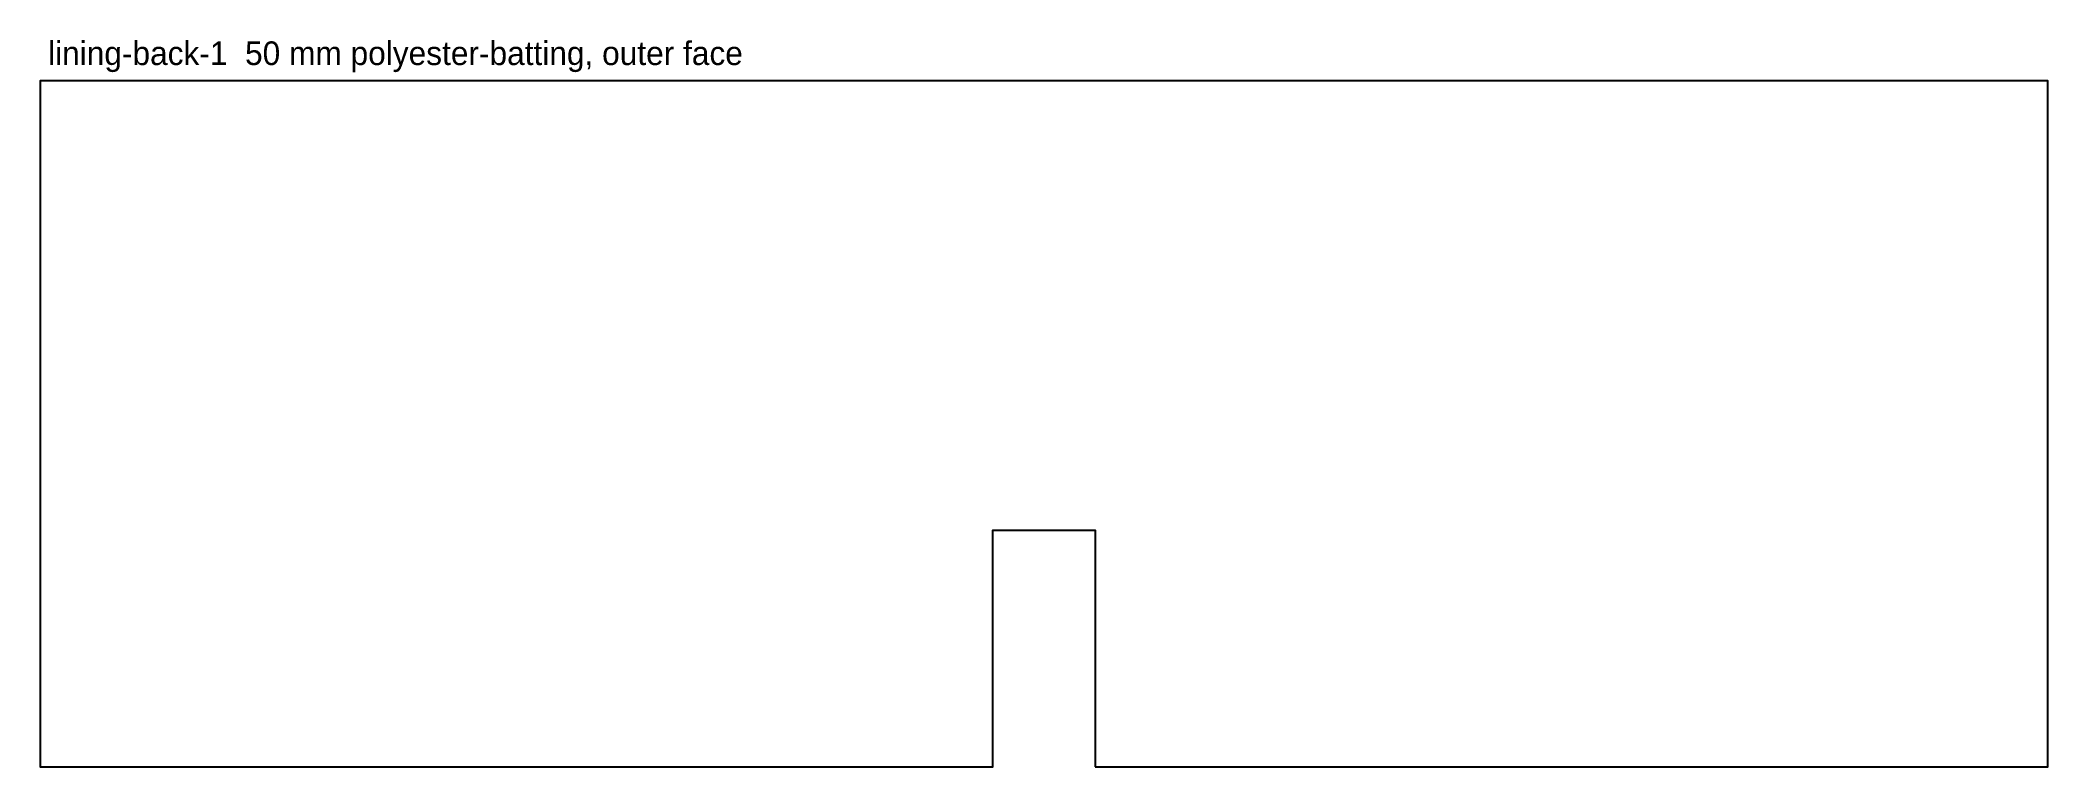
# Model space of a CAD drawing. Header units: millimetres. Extents: x 0 to 509, y 0 to 184.
import ezdxf

# ---------------------------------------------------------------- set-up
doc = ezdxf.new("R2010")
doc.units = ezdxf.units.MM
doc.layers.add('CUT_OUTSIDE', color=1, linetype='Continuous')
doc.layers.add('NOTES', color=7, linetype='Continuous')

msp = doc.modelspace()

# ---------------------------------------------------------------- linework, layer by layer
at = {"layer": 'CUT_OUTSIDE'}
msp.add_lwpolyline([(267.5, 0), (509, 0), (509, 174), (0, 174), (0, 0), (241.5, 0), (241.5, 60), (267.5, 60), (267.5, 0)], close=True, dxfattribs=at)

# ---------------------------------------------------------------- texts
at = {"layer": 'NOTES'}
msp.add_text('lining-back-1  50 mm polyester-batting, outer face', height=6, dxfattribs=at).set_placement((2, 178))

doc.saveas('drawing.dxf')
